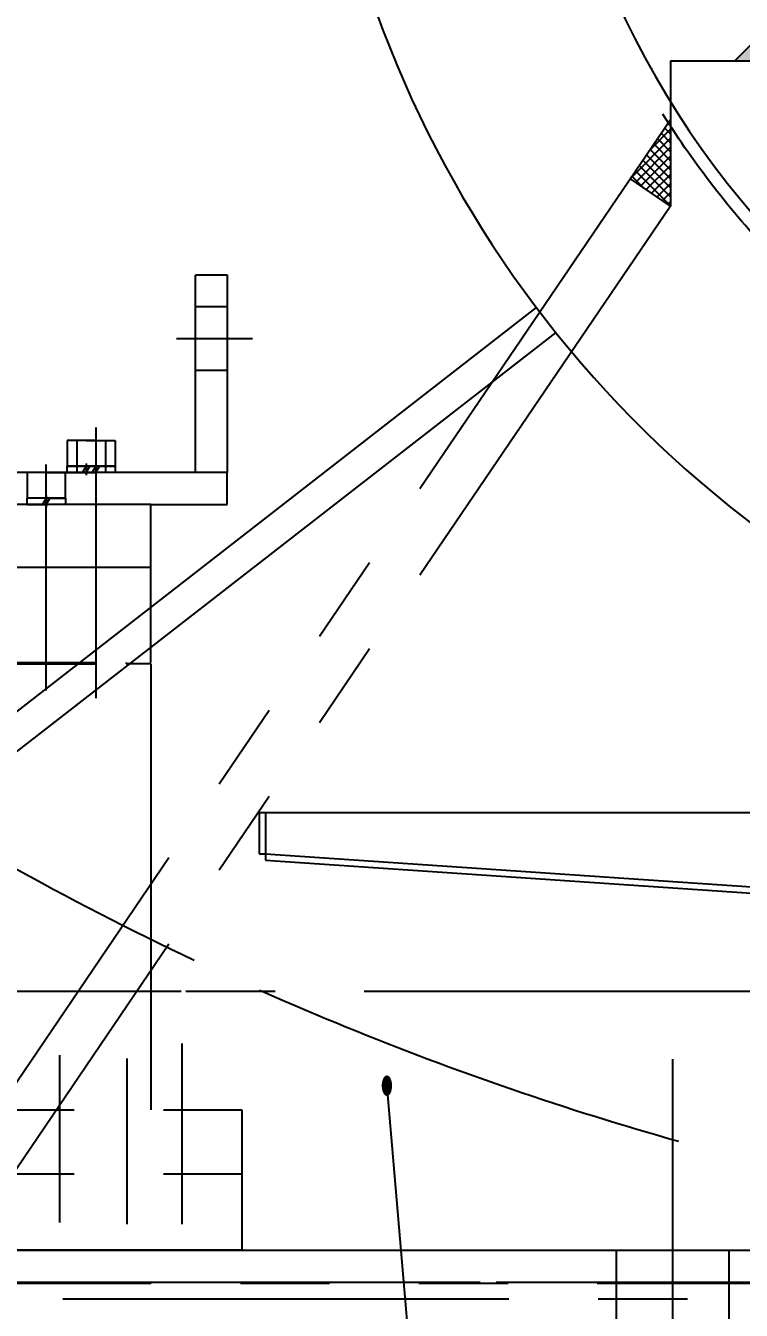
# Model space of a CAD drawing. Header units: millimetres. Extents: x 0 to 14700, y -398 to 10395.
# Drawn here: x 4055 to 4617, y 4692 to 5700 of the extents above; entities that cross this region are included whole.
import ezdxf
from ezdxf.enums import TextEntityAlignment as Align

# ---------------------------------------------------------------- set-up
doc = ezdxf.new("R2010")
doc.units = ezdxf.units.MM
doc.header["$LTSCALE"] = 350
doc.linetypes.add('G', pattern=[2, 1.25, -0.25, 0.25, -0.25])
doc.linetypes.add('K', pattern=[2.5, 1.25, -0.25, 0.25, -0.25, 0.25, -0.25])
for name, color, linetype in [('01', 7, 'Continuous'), ('02', 1, 'Continuous'), ('05', 142, 'G'), ('07', 6, 'K'), ('08', 1, 'Continuous')]:
    doc.layers.add(name, color=color, linetype=linetype)
doc.styles.get("Standard").update_dxf_attribs({"font": 'isocp', "width": 0.707, "bigfont": 'intecad.shx'})
doc.dimstyles.new('INTE', dxfattribs={"dimscale": 35, "dimtxt": 3.5, "dimasz": 3, "dimexe": 3, "dimexo": 0, "dimgap": 1, "dimtad": 1, "dimdec": 1, "dimdsep": 46, "dimtxsty": 'Standard', "dimcen": 0, "dimclrd": 1, "dimclre": 1, "dimclrt": 3, "dimaunit": 1, "dimadec": 0, "dimazin": 0, "dimtfac": 1, "dimtdec": 1, "dimtmove": 0, "dimatfit": 0, "dimfxl": 0, "dimarcsym": 0})

# ---------------------------------------------------------------- blocks, each defined once
blk = doc.blocks.new('A$C2F3B3551')
at = {"layer": '05', "color": 142, "linetype": 'G', "ltscale": 0.8}
blk.add_line((4892.5, 1811.4), (6433.9, 1811.4), dxfattribs=at)
at = {"layer": '07', "color": 6, "linetype": 'K', "ltscale": 0.8}
for p, q in [((7658, 1583.4), (1029, 1583.4)), ((6061.5, 1583.4), (3794.5, 1583.4)), ((7099, 1583.4), (4864, 1583.4)), ((7099, 1583.4), (4864, 1583.4)), ((8839, 1570.4), (1169, 1570.4))]:
    blk.add_line(p, q, dxfattribs=at)
for start, end in [(295.2734, 303.0349), (269.2714, 295.2734)]:
    blk.add_arc((4895, 4040.4), 2438, start, end, dxfattribs=at)
blk = doc.blocks.new('A$C36681D4F')
at = {"layer": '01', "ltscale": 0.8}
for p, q in [((1892.4, 749.4), (1460.9, 413.8)), ((1907.7, 729.7), (1476.2, 394.1))]:
    blk.add_line(p, q, dxfattribs=at)
at = {"layer": '01', "color": 7, "linetype": 'Continuous', "ltscale": 0.8}
for p, q in [((1680.1, 352.8), (1675.1, 352.8)), ((1675.1, 352.8), (1675.1, 320.8)), ((2594.6, 352.8), (1680.1, 352.8)), ((1680.1, 352.8), (1680.1, 320.8)), ((1675.1, 320.8), (1680.1, 320.8)), ((1680.1, 320.8), (2518.1, 263.8)), ((1680.1, 320.8), (1680.1, 315.8)), ((1680.1, 315.8), (2517.8, 258.8)), ((1223, 9.8), (2594.6, 9.8))]:
    blk.add_line(p, q, dxfattribs=at)
blk = doc.blocks.new('rst')
at = {"layer": '01'}
blk.add_hatch(color=256, dxfattribs=at).paths.add_polyline_path([(21613.84, 6015.86), (21613.84, 5990.86), (21588.54, 5990.86)])
at = {"layer": '07', "linetype": 'K'}
h = blk.add_hatch(dxfattribs=at)
h.set_pattern_fill('_USER', color=6, scale=5, angle=45, style=0, double=1, pattern_type=0)
h.set_pattern_definition([(135, (26698.878, 101.386), (3.535534, 3.535534), []), (45, (26698.878, 101.386), (3.535534, -3.535534), [])])
h.paths.add_polyline_path([(22656.04, 5876.86), (22687.46, 5898.22), (22656.04, 5944.44)])
h.paths.add_polyline_path([(21538.04, 5876.86), (21538.04, 5944.44), (21506.61, 5898.22)])
at = {"layer": '01'}
blk.add_line((21613.84, 6015.86), (21588.54, 5990.86), dxfattribs=at)
at = {"layer": '01', "color": 7, "linetype": 'Continuous'}
for radius, start, end in [(880, 117.45795, 240), (701.7, 90, 270)]:
    blk.add_arc((22134.84, 6327.86), radius, start, end, dxfattribs=at)
at = {"layer": '07', "color": 6, "linetype": 'K', "ltscale": 0.8}
for p, q in [((21538.04, 5990.86), (21538.04, 5876.86)), ((21538.04, 5990.86), (21639.04, 5990.86)), ((21538.04, 5944.44), (20917.59, 5031.86)), ((21538.04, 5876.86), (21506.61, 5898.22)), ((21538.04, 5876.86), (20963.54, 5031.86)), ((22656.04, 5876.86), (21538.04, 5876.86)), ((23230.54, 5031.86), (20963.54, 5031.86))]:
    blk.add_line(p, q, dxfattribs=at)
blk = doc.blocks.new('rtrtrt')
at = {"layer": '07', "color": 6, "linetype": 'K'}
for p, q in [((8824.7, 22023.5), (8849.7, 22023.5)), ((8824.7, 21868.5), (8824.7, 22023.2)), ((8849.7, 22023.5), (8849.7, 21868.5)), ((8849.7, 21998.5), (8824.7, 21998.5)), ((8809.8, 21973.5), (8869.6, 21973.5)), ((8849.7, 21948.5), (8824.7, 21948.5)), ((8746.7, 21903.7), (8746.7, 21691.4)), ((8724.1, 21893.5), (8724.1, 21873.5)), ((8739.1, 21893.5), (8724.1, 21893.5)), ((8731.7, 21893.5), (8731.7, 21873.5)), ((8746.7, 21893.5), (8731.7, 21893.5)), ((8739.1, 21893.5), (8754.1, 21893.5)), ((8746.7, 21893.5), (8761.7, 21893.5)), ((8754.1, 21893.5), (8754.1, 21873.5)), ((8761.7, 21893.5), (8761.7, 21873.5)), ((8849.7, 21868.5), (8676.6, 21868.5)), ((8707.7, 21868.5), (8692.7, 21868.5)), ((8692.7, 21868.5), (8692.7, 21848.5)), ((8707.7, 21697.6), (8707.7, 21874.9)), ((8707.7, 21868.5), (8722.7, 21868.5)), ((8722.7, 21868.5), (8722.7, 21848.5)), ((8739.1, 21873.5), (8724, 21873.5)), ((8724, 21873.5), (8724, 21868.5)), ((8724, 21868.5), (8739.1, 21868.5)), ((8724.1, 21873.5), (8739.1, 21873.5)), ((8746.7, 21873.5), (8731.6, 21873.5)), ((8731.6, 21873.5), (8731.6, 21868.5)), ((8731.6, 21868.5), (8746.7, 21868.5)), ((8731.7, 21873.5), (8746.7, 21873.5)), ((8739.1, 21873.5), (8736.2, 21868.5)), ((8739.1, 21875.5), (8739.1, 21866.4)), ((8754.1, 21873.5), (8739.1, 21873.5)), ((8739.1, 21873.5), (8754.2, 21873.5)), ((8739.1, 21868.5), (8742, 21873.5)), ((8754.2, 21868.5), (8739.1, 21868.5)), ((8746.7, 21873.5), (8743.8, 21868.5)), ((8746.7, 21875.5), (8746.7, 21866.4)), ((8761.7, 21873.5), (8746.7, 21873.5)), ((8746.7, 21873.5), (8761.8, 21873.5)), ((8746.7, 21868.5), (8749.6, 21873.5)), ((8761.8, 21868.5), (8746.7, 21868.5)), ((8754.2, 21873.5), (8754.2, 21868.5)), ((8761.8, 21873.5), (8761.8, 21868.5)), ((8849.7, 21843.5), (8849.7, 21868.5)), ((8707.7, 21848.5), (8692.6, 21848.5)), ((8692.6, 21848.5), (8692.6, 21843.5)), ((8707.7, 21848.5), (8704.9, 21843.5)), ((8707.7, 21850.5), (8707.7, 21841.4)), ((8722.7, 21848.5), (8707.7, 21848.5)), ((8707.7, 21848.5), (8722.8, 21848.5)), ((8707.7, 21843.5), (8710.6, 21848.5)), ((8722.8, 21848.5), (8722.8, 21843.5)), ((8692.6, 21843.5), (8707.7, 21843.5)), ((8722.8, 21843.5), (8707.7, 21843.5)), ((8789.7, 21843.5), (8849.7, 21843.5)), ((8718.5, 21280.3), (8718.5, 21411.4)), ((8771.2, 21278.9), (8771.2, 21408.9))]:
    blk.add_line(p, q, dxfattribs=at)
at = {"layer": '07', "color": 6, "linetype": 'K', "ltscale": 0.8}
for p, q in [((8722.3, 21868.5), (8739.1, 21868.5)), ((8730, 21868.5), (8746.7, 21868.5)), ((8755.8, 21868.5), (8739.1, 21868.5)), ((8763.5, 21868.5), (8746.7, 21868.5)), ((8789.7, 21843.5), (8116.7, 21843.5)), ((8789.7, 21719.5), (8789.7, 21843.5)), ((8789.7, 21794), (8116.7, 21794)), ((8116.7, 21719.5), (8789.7, 21719.5)), ((8116.7, 21718.5), (8789.7, 21718.5)), ((8770.3, 21719.5), (8770.3, 21718.5)), ((8770.3, 21719.5), (8770.3, 21718.5)), ((8789.7, 21718.5), (8770.3, 21718.5)), ((8789.7, 21718.5), (8789.7, 21368.5)), ((8789.7, 21718.5), (8789.7, 21368.5)), ((8814.1, 21420.5), (8814.1, 21278.8)), ((8099.7, 21368.5), (8861.1, 21368.5)), ((8861.1, 21368.5), (8861.1, 21258.5)), ((8099.7, 21318.5), (8861.1, 21318.5))]:
    blk.add_line(p, q, dxfattribs=at)
at = {"layer": '07', "color": 6, "linetype": 'K', "ltscale": 1.2}
blk.add_line((8861.1, 21258.5), (7338.4, 21258.5), dxfattribs=at)
blk = doc.blocks.new('*D123')
at = {"layer": '08', "color": 1, "lineweight": -2}
for p, q in [((2155.6, 5047.3), (2155.6, 5152.3)), ((4177.2, 4942.3), (2050.6, 4942.3)), ((2155.6, 4942.3), (2155.6, 4739.3)), ((4177.2, 4739.3), (2050.6, 4739.3)), ((2155.6, 4634.3), (2155.6, 4297.6))]:
    blk.add_line(p, q, dxfattribs=at)
at = {"layer": '08', "color": 1}
for points in [[(2138.1, 5047.3), (2173.1, 5047.3), (2155.6, 4942.3)], [(2138.1, 4634.3), (2173.1, 4634.3), (2155.6, 4739.3)]]:
    blk.add_solid(points, dxfattribs=at)
at = {"layer": 'Defpoints', "color": 0}
for p in [(4177.2, 4942.3), (2155.6, 4739.3), (4177.2, 4739.3)]:
    blk.add_point(p, dxfattribs=at)
at = {"layer": '08', "color": 3, "insert": (2059.4, 4413.5), "char_height": 122.5, "attachment_point": 5, "rotation": 90}
blk.add_mtext('203', dxfattribs=at)
blk = doc.blocks.new('rererewr')
for p, q in [((15026.5, 4127.9), (15026.5, 3523.6)), ((15115, 4127.9), (15115, 3523.6))]:
    blk.add_line(p, q)
at = {"layer": '05'}
blk.add_line((15070.7, 4277.9), (15070.7, 3009.5), dxfattribs=at)

msp = doc.modelspace()

# ---------------------------------------------------------------- linework, layer by layer
at = {"layer": '02'}
msp.add_line((4338.61, 4867.58), (4500.38, 2962.28), dxfattribs=at)
at = {"layer": '05', "color": 142, "linetype": 'G'}
msp.add_circle((5157.95, 6009.31), 712, dxfattribs=at)

# ---------------------------------------------------------------- block references
at = {"layer": '01'}
for name, p in [('A$C36681D4F', (2563.32, 4729.51)), ('rtrtrt', (-4636.37, -16519.14)), ('rererewr', (-10508.15, 611.41))]:
    msp.add_blockref(name, p, dxfattribs=at)
at = {"layer": '05'}
msp.add_blockref('rst', (-16976.89, -318.55), dxfattribs=at)
at = {"layer": '05', "color": 142, "linetype": 'G', "xscale": -1}
msp.add_blockref('A$C2F3B3551', (10123.35, 3130.88), dxfattribs=at)

# ---------------------------------------------------------------- texts
at = {"layer": '02', "width": 0.605172}
msp.add_text('\\M+5A1F1', height=15, dxfattribs=at).set_placement((4334.11, 4860.08), (4343.11, 4860.08), align=Align.FIT)

# ---------------------------------------------------------------- dimensions: what is measured, and where the dimension line sits
at = {"layer": '08'}
dim = msp.add_linear_dim(base=(2155.64, 4739.31), p1=(4177.23, 4942.31), p2=(4177.23, 4739.31), angle=90, dimstyle='INTE', dxfattribs=at)
dim.commit()
dim.dimension.update_dxf_attribs({"geometry": '*D123', "text_midpoint": (2059.37, 4413.47)})

doc.saveas('drawing.dxf')
